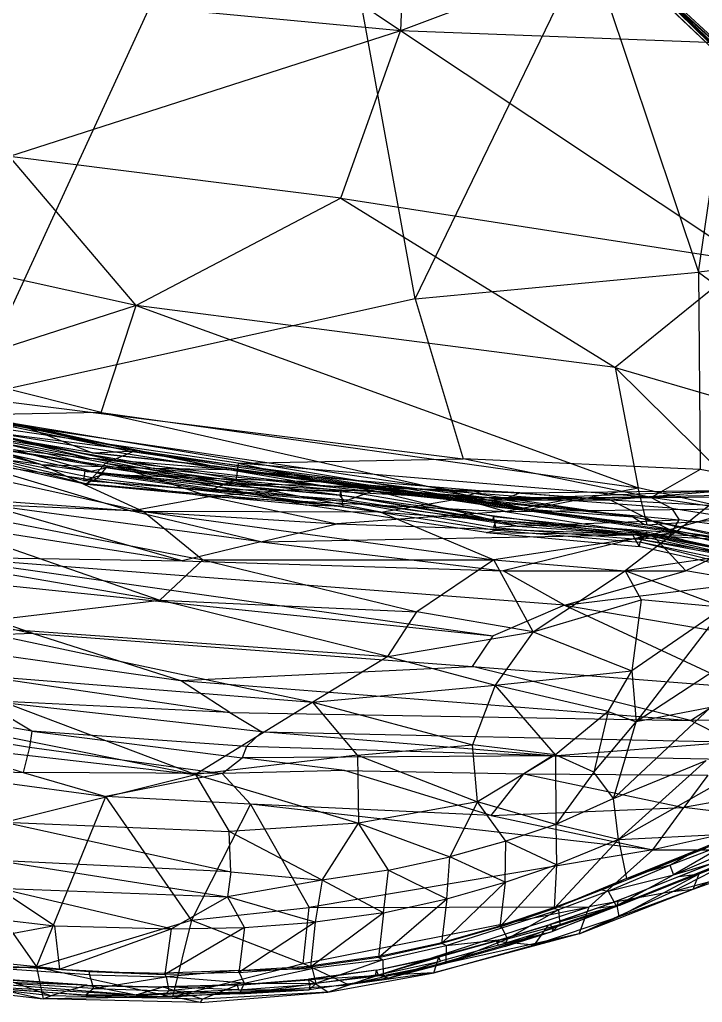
# Model space of a CAD drawing. Extents: x 11992 to 29481, y -6727 to 6811.
# Drawn here: x 17157.5 to 17280.9, y -2153.6 to -1976 of the extents above; entities that cross this region are included whole.
import ezdxf

# ---------------------------------------------------------------- set-up
doc = ezdxf.new("R2010")
doc.units = 0
doc.header["$MEASUREMENT"] = 0
doc.layers.get('0').update_dxf_attribs({"color": 8, "linetype": 'CONTINUOUS'})

msp = doc.modelspace()

# ---------------------------------------------------------------- linework, layer by layer
for p, q in [((17280.23, -2021.62, -2062.76), (17299.68, -1888.19, -2062)), ((17148.58, -2044.26, -2063.88), (17208.5, -1913.93, -2061.8)), ((17229.04, -2026.46, -2061.68), (17208.5, -1913.93, -2061.8)), ((17226.4, -1978, -1968.19), (17146.22, -1924.35, -1970.73)), ((17315.05, -1944.74, -1965.37), (17226.4, -1978, -1968.19)), ((17227.54, -1945.48, -1966.28), (17226.4, -1978, -1968.19)), ((17229.04, -2026.46, -2061.68), (17260.27, -1961.97, -2061.46)), ((17260.27, -1961.97, -2061.46), (17280.23, -2021.62, -2062.76)), ((17267.51, -1965.6, -2113.51), (17297.11, -1994.9, -2112.2)), ((17267.51, -1965.6, -2113.51), (17334.31, -2029.5, -2113.43)), ((17267.51, -1965.6, -2113.51), (17301.97, -1997.22, -2114.04)), ((17268.66, -1966.11, -2065.9), (17298.47, -1993.86, -2065.5)), ((17267.64, -1966.83, -2067.23), (17296.18, -1993.95, -2067.28)), ((17267.64, -1966.83, -2112.3), (17297.11, -1994.9, -2112.2)), ((17267.64, -1966.83, -2112.3), (17296.18, -1993.95, -2067.28)), ((17324.76, -2020.69, -2066.05), (17269.87, -1968.05, -2066.25)), ((17296.18, -1993.95, -2067.28), (17269.87, -1968.05, -2066.25)), ((17269.87, -1968.05, -2066.25), (17298.47, -1993.86, -2065.5)), ((17226.4, -1978, -1968.19), (17129.62, -1968.9, -1974.66)), ((17226.4, -1978, -1968.19), (17155.69, -2000.72, -1976.81)), ((17215.6, -2008.29, -1973.82), (17226.4, -1978, -1968.19)), ((17288.93, -2019.67, -1974.02), (17226.4, -1978, -1968.19)), ((17329.2, -1981.92, -1968.28), (17226.4, -1978, -1968.19)), ((17215.6, -2008.29, -1973.82), (17155.69, -2000.72, -1976.81)), ((17178.58, -2027.66, -1982.12), (17155.69, -2000.72, -1976.81)), ((17215.6, -2008.29, -1973.82), (17178.58, -2027.66, -1982.12)), ((17215.6, -2008.29, -1973.82), (17265.17, -2038.87, -1979.38)), ((17215.6, -2008.29, -1973.82), (17288.93, -2019.67, -1974.02)), ((17178.58, -2027.66, -1982.12), (17120.36, -2014.81, -1984.71)), ((17318.31, -2017.43, -2065.46), (17280.23, -2021.62, -2062.76)), ((17288.93, -2019.67, -1974.02), (17265.17, -2038.87, -1979.38)), ((17229.04, -2026.46, -2061.68), (17280.23, -2021.62, -2062.76)), ((17280.23, -2021.62, -2062.76), (17303.61, -2039.12, -2064.34)), ((17280.23, -2021.62, -2062.76), (17280.53, -2057.33, -2061.63)), ((17229.04, -2026.46, -2061.68), (17148.58, -2044.26, -2063.88)), ((17229.04, -2026.46, -2061.68), (17237.7, -2055.41, -2060.56)), ((17178.58, -2027.66, -1982.12), (17142.08, -2039.45, -1992.2)), ((17172.27, -2047.04, -1991.88), (17178.58, -2027.66, -1982.12)), ((17265.17, -2038.87, -1979.38), (17178.58, -2027.66, -1982.12)), ((17178.58, -2027.66, -1982.12), (17269.31, -2060.66, -1987.34)), ((17158.4, -2049.57, -1999.59), (17107.27, -2037.24, -2002.41)), ((17178.85, -2053.92, -2000.73), (17107.38, -2038.26, -2004.93)), ((17265.17, -2038.87, -1979.38), (17307.1, -2051.08, -1979.66)), ((17265.17, -2038.87, -1979.38), (17292.42, -2065.87, -1986.21)), ((17265.17, -2038.87, -1979.38), (17269.31, -2060.66, -1987.34)), ((17161.33, -2056.39, -1959.53), (17099.75, -2040.72, -1955.8)), ((17177.86, -2054.11, -1997.22), (17112.68, -2040.66, -2000.67)), ((17158.4, -2049.57, -1999.59), (17112.68, -2040.66, -2000.67)), ((17172.27, -2047.04, -1991.88), (17142.08, -2039.45, -1992.2)), ((17173.11, -2056.99, -2007.7), (17109.83, -2042.09, -2011.13)), ((17148.58, -2044.26, -2063.88), (17237.7, -2055.41, -2060.56)), ((17161.33, -2056.39, -1959.53), (17128.34, -2046.07, -1990.42)), ((17128.34, -2046.07, -1990.42), (17181.66, -2057.06, -1988.55)), ((17128.77, -2046.84, -2049.98), (17170.49, -2055.35, -2048.53)), ((17172.27, -2047.04, -1991.88), (17147.22, -2047.51, -1999.21)), ((17178.85, -2053.92, -2000.73), (17147.22, -2047.51, -1999.21)), ((17249.63, -2064.47, -1995.23), (17147.22, -2047.51, -1999.21)), ((17172.27, -2047.04, -1991.88), (17269.31, -2060.66, -1987.34)), ((17172.27, -2047.04, -1991.88), (17249.63, -2064.47, -1995.23)), ((17173.07, -2056.2, -1997.77), (17136.73, -2049.1, -1999.43)), ((17170.68, -2054.33, -1999.37), (17136.89, -2048.65, -2000.84)), ((17178.85, -2053.92, -2000.73), (17136.89, -2048.65, -2000.84)), ((17158.4, -2049.57, -1999.59), (17136.89, -2048.65, -2000.84)), ((17170.68, -2054.33, -1999.37), (17136.89, -2048.65, -2000.84)), ((17196.65, -2059.12, -2053.88), (17142.44, -2049.92, -2057.8)), ((17197.01, -2056.15, -2059.66), (17147.28, -2048.98, -2061.82)), ((17191.77, -2056.61, -1998.55), (17158.4, -2049.57, -1999.59)), ((17158.4, -2049.57, -1999.59), (17268.36, -2065.87, -1994.19)), ((17158.4, -2049.57, -1999.59), (17177.86, -2054.11, -1997.22)), ((17158.4, -2049.57, -1999.59), (17170.68, -2054.33, -1999.37)), ((17114.53, -2050.55, -1924), (17179.94, -2064.89, -1928.89)), ((17161.33, -2056.39, -1959.53), (17114.53, -2050.55, -1924)), ((17169.07, -2059.28, -2006.28), (17134.68, -2051.09, -2007.4)), ((17171.5, -2059.02, -2006.67), (17135.3, -2051.56, -2007.97)), ((17169.48, -2059.89, -2004.55), (17135.3, -2051.56, -2007.97)), ((17169.33, -2057.57, -2002.88), (17136.33, -2050.48, -2004.56)), ((17169.82, -2057.72, -2005.63), (17136.64, -2050.45, -2007.54)), ((17169.82, -2057.72, -2005.63), (17136.64, -2050.45, -2007.54)), ((17148.6, -2049.99, -2018.52), (17181.66, -2057.06, -1988.55)), ((17148.6, -2049.99, -2018.52), (17194.96, -2057.31, -2017.9)), ((17148.6, -2049.99, -2018.52), (17170.49, -2055.35, -2048.53)), ((17169.58, -2060.06, -2000.68), (17136.64, -2052.72, -2002.65)), ((17148.93, -2052.84, -2055.84), (17177.92, -2057.68, -2055.26)), ((17149.13, -2052.87, -2055.84), (17170.49, -2055.35, -2048.53)), ((17149.13, -2052.87, -2055.84), (17194.22, -2059.88, -2054.94)), ((17156.62, -2053.72, -2035.08), (17172.6, -2058.23, -2035.94)), ((17170.68, -2054.33, -1999.37), (17178.85, -2053.92, -2000.73)), ((17170.68, -2054.33, -1999.37), (17192.3, -2056.63, -1998.5)), ((17191.77, -2056.61, -1998.55), (17170.68, -2054.33, -1999.37)), ((17173.07, -2056.2, -1997.77), (17177.86, -2054.11, -1997.22)), ((17286.68, -2070.07, -1992.71), (17177.86, -2054.11, -1997.22)), ((17268.36, -2065.87, -1994.19), (17177.86, -2054.11, -1997.22)), ((17249.63, -2064.47, -1995.23), (17178.85, -2053.92, -2000.73)), ((17178.85, -2053.92, -2000.73), (17192.3, -2056.63, -1998.5)), ((17147.89, -2055.92, -2061.47), (17177.61, -2064.77, -2064.78)), ((17147.89, -2055.92, -2061.47), (17191.76, -2062.17, -2059.81)), ((17161.33, -2056.39, -1959.53), (17179.94, -2064.89, -1928.89)), ((17161.33, -2056.39, -1959.53), (17222.8, -2065.06, -1968.9)), ((17161.33, -2056.39, -1959.53), (17181.66, -2057.06, -1988.55)), ((17173.07, -2056.2, -1997.77), (17169.58, -2060.06, -2000.68)), ((17169.82, -2057.72, -2005.63), (17173.11, -2056.99, -2007.7)), ((17194.96, -2057.31, -2017.9), (17170.49, -2055.35, -2048.53)), ((17211.87, -2060.24, -2048.24), (17170.49, -2055.35, -2048.53)), ((17194.22, -2059.88, -2054.94), (17170.49, -2055.35, -2048.53)), ((17173.11, -2056.99, -2007.7), (17171.5, -2059.02, -2006.67)), ((17173.07, -2056.2, -1997.77), (17209.45, -2063.78, -1998.45)), ((17173.07, -2056.2, -1997.77), (17268.31, -2069.05, -1993.73)), ((17215.57, -2061.11, -2004.3), (17173.11, -2056.99, -2007.7)), ((17191.11, -2059.78, -2004.36), (17173.11, -2056.99, -2007.7)), ((17191.77, -2056.61, -1998.55), (17215.62, -2059.88, -1997.2)), ((17249.63, -2064.47, -1995.23), (17192.3, -2056.63, -1998.5)), ((17197.01, -2056.15, -2059.66), (17196.65, -2059.12, -2053.88)), ((17197.01, -2056.15, -2059.66), (17237.7, -2055.41, -2060.56)), ((17271.67, -2062.38, -2058.3), (17197.01, -2056.15, -2059.66)), ((17197.01, -2056.15, -2059.66), (17213.03, -2059.63, -2054.67)), ((17280.53, -2057.33, -2061.63), (17237.7, -2055.41, -2060.56)), ((17271.67, -2062.38, -2058.3), (17237.7, -2055.41, -2060.56)), ((17169.33, -2057.57, -2002.88), (17169.07, -2059.28, -2006.28)), ((17169.07, -2059.28, -2006.28), (17172.6, -2058.23, -2035.94)), ((17169.33, -2057.57, -2002.88), (17216.24, -2063.1, -2001.91)), ((17169.33, -2057.57, -2002.88), (17169.82, -2057.72, -2005.63)), ((17169.33, -2057.57, -2002.88), (17191.11, -2059.78, -2004.36)), ((17191.11, -2059.78, -2004.36), (17169.82, -2057.72, -2005.63)), ((17191.11, -2059.78, -2004.36), (17169.82, -2057.72, -2005.63)), ((17196.65, -2059.12, -2053.88), (17172.6, -2058.23, -2035.94)), ((17172.6, -2058.23, -2035.94), (17192.23, -2061.02, -2037.96)), ((17191.76, -2062.17, -2059.81), (17177.92, -2057.68, -2055.26)), ((17207.35, -2060.88, -2054.66), (17177.92, -2057.68, -2055.26)), ((17222.8, -2065.06, -1968.9), (17181.66, -2057.06, -1988.55)), ((17181.66, -2057.06, -1988.55), (17194.96, -2057.31, -2017.9)), ((17181.66, -2057.06, -1988.55), (17235.77, -2062.79, -1998.51)), ((17235.77, -2062.79, -1998.51), (17194.96, -2057.31, -2017.9)), ((17194.96, -2057.31, -2017.9), (17241.37, -2061.18, -2024.64)), ((17211.87, -2060.24, -2048.24), (17194.96, -2057.31, -2017.9)), ((17280.53, -2057.33, -2061.63), (17271.67, -2062.38, -2058.3)), ((17294.57, -2059.87, -2062.35), (17280.53, -2057.33, -2061.63)), ((17216.24, -2063.1, -2001.91), (17169.07, -2059.28, -2006.28)), ((17169.07, -2059.28, -2006.28), (17192.23, -2061.02, -2037.96)), ((17171.5, -2059.02, -2006.67), (17169.48, -2059.89, -2004.55)), ((17169.48, -2059.89, -2004.55), (17169.58, -2060.06, -2000.68)), ((17215.98, -2064, -2002.45), (17169.48, -2059.89, -2004.55)), ((17209.45, -2063.78, -1998.45), (17169.58, -2060.06, -2000.68)), ((17215.98, -2064, -2002.45), (17171.5, -2059.02, -2006.67)), ((17215.39, -2061.98, -2002.58), (17191.11, -2059.78, -2004.36)), ((17191.11, -2059.78, -2004.36), (17215.39, -2061.98, -2002.58)), ((17196.65, -2059.12, -2053.88), (17192.23, -2061.02, -2037.96)), ((17245.23, -2062.64, -2053.68), (17194.22, -2059.88, -2054.94)), ((17211.87, -2060.24, -2048.24), (17194.22, -2059.88, -2054.94)), ((17213.03, -2059.63, -2054.67), (17196.65, -2059.12, -2053.88)), ((17245.23, -2062.64, -2053.68), (17211.87, -2060.24, -2048.24)), ((17211.87, -2060.24, -2048.24), (17241.37, -2061.18, -2024.64)), ((17211.87, -2060.24, -2048.24), (17247.94, -2061.51, -2046.44)), ((17213.03, -2059.63, -2054.67), (17221.51, -2061.18, -2037.81)), ((17275.34, -2064.33, -2053.93), (17213.03, -2059.63, -2054.67)), ((17268.36, -2065.87, -1994.19), (17215.62, -2059.88, -1997.2)), ((17243.17, -2063.98, -1995.8), (17215.62, -2059.88, -1997.2)), ((17125.44, -2060.98, -1889.41), (17179.94, -2064.89, -1928.89)), ((17125.44, -2060.98, -1889.41), (17190.65, -2073.64, -1896.39)), ((17125.44, -2060.98, -1889.41), (17182.86, -2080.95, -1859.56)), ((17177.61, -2064.77, -2064.78), (17191.76, -2062.17, -2059.81)), ((17191.76, -2062.17, -2059.81), (17207.35, -2060.88, -2054.66)), ((17191.76, -2062.17, -2059.81), (17245.27, -2064.92, -2058.08)), ((17191.76, -2062.17, -2059.81), (17214.89, -2067.11, -2062.71)), ((17221.51, -2061.18, -2037.81), (17192.23, -2061.02, -2037.96)), ((17216.93, -2062.85, -2018.87), (17192.23, -2061.02, -2037.96)), ((17207.35, -2060.88, -2054.66), (17236.69, -2062.41, -2053.92)), ((17215.57, -2061.11, -2004.3), (17215.39, -2061.98, -2002.58)), ((17243.58, -2066.7, -2000.98), (17215.39, -2061.98, -2002.58)), ((17216.24, -2063.1, -2001.91), (17215.39, -2061.98, -2002.58)), ((17243.13, -2066.39, -2000.94), (17215.39, -2061.98, -2002.58)), ((17215.98, -2064, -2002.45), (17215.57, -2061.11, -2004.3)), ((17243.2, -2065.83, -2002.37), (17215.57, -2061.11, -2004.3)), ((17221.51, -2061.18, -2037.81), (17216.93, -2062.85, -2018.87)), ((17221.51, -2061.18, -2037.81), (17276.76, -2066.42, -2038.99)), ((17247.45, -2067.54, -2019.78), (17221.51, -2061.18, -2037.81)), ((17235.77, -2062.79, -1998.51), (17241.37, -2061.18, -2024.64)), ((17247.94, -2061.51, -2046.44), (17241.37, -2061.18, -2024.64)), ((17264.24, -2062.81, -2027.41), (17241.37, -2061.18, -2024.64)), ((17245.23, -2062.64, -2053.68), (17285.13, -2061.09, -2046.46)), ((17245.23, -2062.64, -2053.68), (17247.94, -2061.51, -2046.44)), ((17245.23, -2062.64, -2053.68), (17292.94, -2062.16, -2051.58)), ((17247.94, -2061.51, -2046.44), (17285.13, -2061.09, -2046.46)), ((17247.94, -2061.51, -2046.44), (17264.24, -2062.81, -2027.41)), ((17249.63, -2064.47, -1995.23), (17269.31, -2060.66, -1987.34)), ((17257.93, -2062.47, -2053.21), (17284.58, -2061.93, -2052.03)), ((17264.24, -2062.81, -2027.41), (17285.13, -2061.09, -2046.46)), ((17270.96, -2067.31, -1994.82), (17269.31, -2060.66, -1987.34)), ((17292.42, -2065.87, -1986.21), (17269.31, -2060.66, -1987.34)), ((17186.93, -2073.84, -2069.12), (17151.17, -2063.66, -2067.27)), ((17177.61, -2064.77, -2064.78), (17151.17, -2063.66, -2067.27)), ((17201.15, -2070.4, -2066.61), (17151.17, -2063.66, -2067.27)), ((17241.87, -2068.72, -1996.79), (17209.45, -2063.78, -1998.45)), ((17215.98, -2064, -2002.45), (17209.45, -2063.78, -1998.45)), ((17215.98, -2064, -2002.45), (17243.7, -2068.26, -2001.01)), ((17216.24, -2063.1, -2001.91), (17216.93, -2062.85, -2018.87)), ((17243.58, -2066.7, -2000.98), (17216.24, -2063.1, -2001.91)), ((17243.19, -2067.78, -2001.51), (17216.24, -2063.1, -2001.91)), ((17247.45, -2067.54, -2019.78), (17216.93, -2062.85, -2018.87)), ((17222.8, -2065.06, -1968.9), (17235.77, -2062.79, -1998.51)), ((17235.77, -2062.79, -1998.51), (17264.24, -2062.81, -2027.41)), ((17276.02, -2068.72, -2001.59), (17235.77, -2062.79, -1998.51)), ((17245.27, -2064.92, -2058.08), (17236.69, -2062.41, -2053.92)), ((17257.93, -2062.47, -2053.21), (17236.69, -2062.41, -2053.92)), ((17243.17, -2063.98, -1995.8), (17268.36, -2065.87, -1994.19)), ((17243.17, -2063.98, -1995.8), (17270.51, -2067.24, -1994.8)), ((17245.27, -2064.92, -2058.08), (17257.93, -2062.47, -2053.21)), ((17264.24, -2062.81, -2027.41), (17282.18, -2063.76, -2030.34)), ((17276.02, -2068.72, -2001.59), (17264.24, -2062.81, -2027.41)), ((17290.85, -2065.23, -2059.34), (17271.67, -2062.38, -2058.3)), ((17271.67, -2062.38, -2058.3), (17275.34, -2064.33, -2053.93)), ((17276.02, -2068.72, -2001.59), (17282.18, -2063.76, -2030.34)), ((17127, -2064.45, -2069.95), (17186.93, -2073.84, -2069.12)), ((17177.61, -2064.77, -2064.78), (17214.89, -2067.11, -2062.71)), ((17201.15, -2070.4, -2066.61), (17177.61, -2064.77, -2064.78)), ((17222.8, -2065.06, -1968.9), (17179.94, -2064.89, -1928.89)), ((17179.94, -2064.89, -1928.89), (17190.65, -2073.64, -1896.39)), ((17179.94, -2064.89, -1928.89), (17243.27, -2073.62, -1939.43)), ((17245.27, -2064.92, -2058.08), (17214.89, -2067.11, -2062.71)), ((17222.8, -2065.06, -1968.9), (17243.27, -2073.62, -1939.43)), ((17222.8, -2065.06, -1968.9), (17276.02, -2068.72, -2001.59)), ((17243.13, -2066.39, -2000.94), (17243.2, -2065.83, -2002.37)), ((17243.7, -2068.26, -2001.01), (17243.2, -2065.83, -2002.37)), ((17243.2, -2065.83, -2002.37), (17270.9, -2068.63, -2000.66)), ((17245.27, -2064.92, -2058.08), (17288.47, -2064.39, -2055.37)), ((17245.27, -2064.92, -2058.08), (17271.83, -2069.05, -2060.94)), ((17249.63, -2064.47, -1995.23), (17270.96, -2067.31, -1994.82)), ((17286.68, -2070.07, -1992.71), (17268.36, -2065.87, -1994.19)), ((17268.36, -2065.87, -1994.19), (17270.51, -2067.24, -1994.8)), ((17292.29, -2070.95, -1992.73), (17268.36, -2065.87, -1994.19)), ((17270.96, -2067.31, -1994.82), (17292.42, -2065.87, -1986.21)), ((17271.83, -2069.05, -2060.94), (17288.47, -2064.39, -2055.37)), ((17275.34, -2064.33, -2053.93), (17290.03, -2066.62, -2054.8)), ((17275.34, -2064.33, -2053.93), (17276.76, -2066.42, -2038.99)), ((17201.15, -2070.4, -2066.61), (17214.89, -2067.11, -2062.71)), ((17214.89, -2067.11, -2062.71), (17271.83, -2069.05, -2060.94)), ((17243.13, -2066.39, -2000.94), (17270.82, -2068.97, -1999.5)), ((17243.19, -2067.78, -2001.51), (17243.58, -2066.7, -2000.98)), ((17247.45, -2067.54, -2019.78), (17243.19, -2067.78, -2001.51)), ((17243.58, -2066.7, -2000.98), (17271.08, -2069.25, -1999.56)), ((17247.45, -2067.54, -2019.78), (17276.76, -2066.42, -2038.99)), ((17247.45, -2067.54, -2019.78), (17275, -2069.44, -2017.7)), ((17290.87, -2071.35, -1993.67), (17270.51, -2067.24, -1994.8)), ((17270.96, -2067.31, -1994.82), (17290.87, -2071.35, -1993.67)), ((17290.21, -2072.24, -1993.42), (17270.96, -2067.31, -1994.82)), ((17275, -2069.44, -2017.7), (17276.76, -2066.42, -2038.99)), ((17302.54, -2069.84, -2030.69), (17276.76, -2066.42, -2038.99)), ((17201.15, -2070.4, -2066.61), (17271.83, -2069.05, -2060.94)), ((17241.87, -2068.72, -1996.79), (17243.7, -2068.26, -2001.01)), ((17241.87, -2068.72, -1996.79), (17268.31, -2069.05, -1993.73)), ((17241.87, -2068.72, -1996.79), (17269.52, -2071.26, -1995.72)), ((17243.19, -2067.78, -2001.51), (17269.24, -2069.94, -2000.25)), ((17276.02, -2068.72, -2001.59), (17243.27, -2073.62, -1939.43)), ((17243.7, -2068.26, -2001.01), (17269.66, -2070.45, -1999.67)), ((17271.83, -2069.05, -2060.94), (17244.93, -2075.61, -2067.2)), ((17276.02, -2068.72, -2001.59), (17266.96, -2075.66, -1957.05)), ((17268.31, -2069.05, -1993.73), (17286.68, -2070.07, -1992.71)), ((17268.31, -2069.05, -1993.73), (17269.52, -2071.26, -1995.72)), ((17291.34, -2074.14, -1992.44), (17268.31, -2069.05, -1993.73)), ((17269.24, -2069.94, -2000.25), (17271.08, -2069.25, -1999.56)), ((17269.24, -2069.94, -2000.25), (17275, -2069.44, -2017.7)), ((17270.9, -2068.63, -2000.66), (17269.66, -2070.45, -1999.67)), ((17270.82, -2068.97, -1999.5), (17270.9, -2068.63, -2000.66)), ((17291.33, -2073.07, -1997.72), (17270.82, -2068.97, -1999.5)), ((17293.43, -2073.6, -1998.41), (17270.9, -2068.63, -2000.66)), ((17291.08, -2073.97, -1997.25), (17271.08, -2069.25, -1999.56)), ((17291.33, -2073.07, -1997.72), (17271.08, -2069.25, -1999.56)), ((17271.83, -2069.05, -2060.94), (17277.96, -2075.64, -2064.55)), ((17290.34, -2069.65, -2059.32), (17271.83, -2069.05, -2060.94)), ((17290.54, -2073.34, -2002.83), (17275, -2069.44, -2017.7)), ((17276.02, -2068.72, -2001.59), (17291.57, -2072.02, -2005.68)), ((17201.15, -2070.4, -2066.61), (17186.93, -2073.84, -2069.12)), ((17201.15, -2070.4, -2066.61), (17244.93, -2075.61, -2067.2)), ((17291.08, -2073.97, -1997.25), (17269.24, -2069.94, -2000.25)), ((17290.54, -2073.34, -2002.83), (17269.24, -2069.94, -2000.25)), ((17269.66, -2070.45, -1999.67), (17269.52, -2071.26, -1995.72)), ((17295.72, -2075.94, -1997.8), (17269.66, -2070.45, -1999.67)), ((17293.72, -2076.54, -1996.36), (17269.66, -2070.45, -1999.67)), ((17290.34, -2069.65, -2059.32), (17277.96, -2075.64, -2064.55)), ((17131.29, -2072.06, -1850.83), (17182.86, -2080.95, -1859.56)), ((17291.57, -2072.02, -2005.68), (17266.96, -2075.66, -1957.05)), ((17291.69, -2076.28, -1994.18), (17269.52, -2071.26, -1995.72)), ((17142.39, -2073.08, -2070.57), (17243.15, -2087.36, -2069.88)), ((17142.39, -2073.08, -2070.57), (17186.93, -2073.84, -2069.12)), ((17256.03, -2081.87, -2068.55), (17142.39, -2073.08, -2070.57)), ((17190.65, -2073.64, -1896.39), (17182.86, -2080.95, -1859.56)), ((17186.93, -2073.84, -2069.12), (17244.93, -2075.61, -2067.2)), ((17190.65, -2073.64, -1896.39), (17243.27, -2073.62, -1939.43)), ((17190.65, -2073.64, -1896.39), (17229.33, -2083.06, -1886.73)), ((17243.27, -2073.62, -1939.43), (17229.33, -2083.06, -1886.73)), ((17250.36, -2086.69, -1895.62), (17243.27, -2073.62, -1939.43)), ((17243.27, -2073.62, -1939.43), (17266.96, -2075.66, -1957.05)), ((17106.38, -2075.5, -2070.11), (17159.97, -2086.96, -2070.04)), ((17159.97, -2086.96, -2070.04), (17126.08, -2075.31, -2070.85)), ((17126.08, -2075.31, -2070.85), (17243.15, -2087.36, -2069.88)), ((17256.03, -2081.87, -2068.55), (17244.93, -2075.61, -2067.2)), ((17244.93, -2075.61, -2067.2), (17277.96, -2075.64, -2064.55)), ((17250.36, -2086.69, -1895.62), (17266.96, -2075.66, -1957.05)), ((17256.03, -2081.87, -2068.55), (17277.96, -2075.64, -2064.55)), ((17284.83, -2082.28, -1962.32), (17266.96, -2075.66, -1957.05)), ((17266.96, -2075.66, -1957.05), (17269.9, -2080.86, -1941.66)), ((17289.9, -2077.68, -2063.62), (17277.96, -2075.64, -2064.55)), ((17256.03, -2081.87, -2068.55), (17289.9, -2077.68, -2063.62)), ((17305.78, -2078.89, -2010.6), (17268.97, -2102.92, -1887.62)), ((17144.75, -2085.44, -1816.23), (17182.86, -2080.95, -1859.56)), ((17224.1, -2091.13, -1852.87), (17182.86, -2080.95, -1859.56)), ((17182.86, -2080.95, -1859.56), (17229.33, -2083.06, -1886.73)), ((17256.03, -2081.87, -2068.55), (17243.15, -2087.36, -2069.88)), ((17250.36, -2086.69, -1895.62), (17269.9, -2080.86, -1941.66)), ((17256.03, -2081.87, -2068.55), (17288.01, -2096.72, -2067.83)), ((17256.03, -2081.87, -2068.55), (17308.37, -2090.73, -2065.42)), ((17269.9, -2080.86, -1941.66), (17268.2, -2093.7, -1903.96)), ((17284.83, -2082.28, -1962.32), (17269.9, -2080.86, -1941.66)), ((17224.1, -2091.13, -1852.87), (17229.33, -2083.06, -1886.73)), ((17250.36, -2086.69, -1895.62), (17229.33, -2083.06, -1886.73)), ((17284.83, -2082.28, -1962.32), (17268.2, -2093.7, -1903.96)), ((17284.83, -2082.28, -1962.32), (17268.97, -2102.92, -1887.62)), ((17144.75, -2085.44, -1816.23), (17210.5, -2099.38, -1819.06)), ((17144.75, -2085.44, -1816.23), (17224.1, -2091.13, -1852.87)), ((17159.97, -2086.96, -2070.04), (17134.16, -2088.04, -2068.06)), ((17159.97, -2086.96, -2070.04), (17239.36, -2092.9, -2069.86)), ((17159.97, -2086.96, -2070.04), (17186.58, -2095.44, -2068.34)), ((17224.1, -2091.13, -1852.87), (17250.36, -2086.69, -1895.62)), ((17250.36, -2086.69, -1895.62), (17243.47, -2096.28, -1859.6)), ((17250.36, -2086.69, -1895.62), (17268.2, -2093.7, -1903.96)), ((17134.16, -2088.04, -2068.06), (17186.58, -2095.44, -2068.34)), ((17239.36, -2092.9, -2069.86), (17243.15, -2087.36, -2069.88)), ((17127.44, -2091.16, -2065.54), (17195.51, -2101.26, -2065.85)), ((17224.1, -2091.13, -1852.87), (17210.5, -2099.38, -1819.06)), ((17224.1, -2091.13, -1852.87), (17243.47, -2096.28, -1859.6)), ((17139.48, -2093.69, -1789.68), (17189.29, -2112.47, -1776.63)), ((17139.48, -2093.69, -1789.68), (17210.5, -2099.38, -1819.06)), ((17186.58, -2095.44, -2068.34), (17239.36, -2092.9, -2069.86)), ((17278.8, -2102.72, -2067.38), (17239.36, -2092.9, -2069.86)), ((17239.36, -2092.9, -2069.86), (17288.01, -2096.72, -2067.83)), ((17243.47, -2096.28, -1859.6), (17268.2, -2093.7, -1903.96)), ((17263.89, -2101.07, -1879.61), (17268.2, -2093.7, -1903.96)), ((17268.2, -2093.7, -1903.96), (17268.97, -2102.92, -1887.62)), ((17186.58, -2095.44, -2068.34), (17278.8, -2102.72, -2067.38)), ((17195.51, -2101.26, -2065.85), (17186.58, -2095.44, -2068.34)), ((17210.5, -2099.38, -1819.06), (17243.47, -2096.28, -1859.6)), ((17243.47, -2096.28, -1859.6), (17239.37, -2107.11, -1830.92)), ((17263.89, -2101.07, -1879.61), (17243.47, -2096.28, -1859.6)), ((17254.38, -2108.92, -1848.05), (17243.47, -2096.28, -1859.6)), ((17278.8, -2102.72, -2067.38), (17288.01, -2096.72, -2067.83)), ((17159.7, -2104.6, -2057.14), (17126.31, -2098.72, -2056.77)), ((17201.29, -2104.72, -2063.45), (17150.44, -2099.03, -2062.58)), ((17195.51, -2101.26, -2065.85), (17150.44, -2099.03, -2062.58)), ((17159.7, -2104.6, -2057.14), (17150.44, -2099.03, -2062.58)), ((17210.5, -2099.38, -1819.06), (17189.29, -2112.47, -1776.63)), ((17210.5, -2099.38, -1819.06), (17239.37, -2107.11, -1830.92)), ((17218.59, -2108.96, -1805.4), (17210.5, -2099.38, -1819.06)), ((17127.04, -2099.97, -1767.59), (17189.29, -2112.47, -1776.63)), ((17195.51, -2101.26, -2065.85), (17278.8, -2102.72, -2067.38)), ((17195.51, -2101.26, -2065.85), (17201.29, -2104.72, -2063.45)), ((17263.89, -2101.07, -1879.61), (17254.38, -2108.92, -1848.05)), ((17263.89, -2101.07, -1879.61), (17261.35, -2112.04, -1857.04)), ((17263.89, -2101.07, -1879.61), (17268.97, -2102.92, -1887.62)), ((17264.9, -2116.81, -1860.64), (17282.44, -2100.33, -1924.81)), ((17265.77, -2124.22, -1859.26), (17307.27, -2100.73, -1995.45)), ((17282.44, -2100.33, -1924.81), (17268.97, -2102.92, -1887.62)), ((17124.82, -2101.96, -2045.42), (17158.18, -2112.09, -2025.59)), ((17124.82, -2101.96, -2045.42), (17159.32, -2107.49, -2048.25)), ((17261.35, -2112.04, -1857.04), (17268.97, -2102.92, -1887.62)), ((17264.9, -2116.81, -1860.64), (17268.97, -2102.92, -1887.62)), ((17305.33, -2102.24, -2065.29), (17278.8, -2102.72, -2067.38)), ((17286.43, -2106.58, -2065.49), (17278.8, -2102.72, -2067.38)), ((17114.3, -2103.83, -1752.3), (17189.29, -2112.47, -1776.63)), ((17159.7, -2104.6, -2057.14), (17159.32, -2107.49, -2048.25)), ((17198.53, -2107.42, -2059.89), (17159.7, -2104.6, -2057.14)), ((17159.7, -2104.6, -2057.14), (17197.73, -2109.42, -2056.32)), ((17198.53, -2107.42, -2059.89), (17201.29, -2104.72, -2063.45)), ((17201.29, -2104.72, -2063.45), (17286.43, -2106.58, -2065.49)), ((17253.83, -2109.05, -2060.76), (17201.29, -2104.72, -2063.45)), ((17253.83, -2109.05, -2060.76), (17286.43, -2106.58, -2065.49)), ((17159.32, -2107.49, -2048.25), (17158.18, -2112.09, -2025.59)), ((17159.32, -2107.49, -2048.25), (17194.13, -2112.27, -2045.79)), ((17198.53, -2107.42, -2059.89), (17197.73, -2109.42, -2056.32)), ((17253.83, -2109.05, -2060.76), (17198.53, -2107.42, -2059.89)), ((17218.59, -2108.96, -1805.4), (17239.37, -2107.11, -1830.92)), ((17240.27, -2117.37, -1812.63), (17239.37, -2107.11, -1830.92)), ((17254.38, -2108.92, -1848.05), (17239.37, -2107.11, -1830.92)), ((17218.59, -2108.96, -1805.4), (17189.29, -2112.47, -1776.63)), ((17194.13, -2112.27, -2045.79), (17197.73, -2109.42, -2056.32)), ((17253.83, -2109.05, -2060.76), (17197.73, -2109.42, -2056.32)), ((17216.27, -2111.75, -2050.95), (17197.73, -2109.42, -2056.32)), ((17218.59, -2108.96, -1805.4), (17240.27, -2117.37, -1812.63)), ((17218.59, -2108.96, -1805.4), (17218.78, -2121.25, -1782.7)), ((17254.38, -2108.92, -1848.05), (17240.27, -2117.37, -1812.63)), ((17253.83, -2109.05, -2060.76), (17248.68, -2112.36, -2051.15)), ((17253.83, -2109.05, -2060.76), (17286.75, -2109.71, -2062.14)), ((17261.35, -2112.04, -1857.04), (17254.38, -2108.92, -1848.05)), ((17254.38, -2108.92, -1848.05), (17254.45, -2121.48, -1831.56)), ((17264.9, -2116.81, -1860.64), (17281.65, -2109.9, -1914.44)), ((17265.77, -2124.22, -1859.26), (17281.65, -2109.9, -1914.44)), ((17135.23, -2111.25, -2005.63), (17160.55, -2147.19, -1804.19)), ((17135.23, -2111.25, -2005.63), (17173.09, -2116.45, -2011.24)), ((17135.23, -2111.25, -2005.63), (17158.18, -2112.09, -2025.59)), ((17194.13, -2112.27, -2045.79), (17158.18, -2112.09, -2025.59)), ((17158.18, -2112.09, -2025.59), (17173.09, -2116.45, -2011.24)), ((17216.27, -2111.75, -2050.95), (17194.13, -2112.27, -2045.79)), ((17216.27, -2111.75, -2050.95), (17248.68, -2112.36, -2051.15)), ((17242.76, -2119.85, -2017.31), (17216.27, -2111.75, -2050.95)), ((17261.35, -2112.04, -1857.04), (17254.45, -2121.48, -1831.56)), ((17264.9, -2116.81, -1860.64), (17261.35, -2112.04, -1857.04)), ((17154.81, -2121.04, -1745.18), (17189.29, -2112.47, -1776.63)), ((17194.13, -2112.27, -2045.79), (17173.09, -2116.45, -2011.24)), ((17189.29, -2112.47, -1776.63), (17195.41, -2122.78, -1762.93)), ((17189.29, -2112.47, -1776.63), (17218.78, -2121.25, -1782.7)), ((17199.26, -2117.83, -2018.69), (17194.13, -2112.27, -2045.79)), ((17242.76, -2119.85, -2017.31), (17248.68, -2112.36, -2051.15)), ((17248.68, -2112.36, -2051.15), (17277.61, -2118.43, -2032.83)), ((17248.68, -2112.36, -2051.15), (17281.93, -2112.59, -2054.92)), ((17281.93, -2112.59, -2054.92), (17277.61, -2118.43, -2032.83)), ((17299.92, -2114.46, -2047.38), (17277.61, -2118.43, -2032.83)), ((17160.55, -2147.19, -1804.19), (17173.09, -2116.45, -2011.24)), ((17199.26, -2117.83, -2018.69), (17173.09, -2116.45, -2011.24)), ((17188.58, -2138.77, -1880.41), (17173.09, -2116.45, -2011.24)), ((17240.27, -2117.37, -1812.63), (17218.78, -2121.25, -1782.7)), ((17240.27, -2117.37, -1812.63), (17235.3, -2127.32, -1793.24)), ((17254.45, -2121.48, -1831.56), (17240.27, -2117.37, -1812.63)), ((17245.43, -2124.51, -1811.29), (17240.27, -2117.37, -1812.63)), ((17264.9, -2116.81, -1860.64), (17254.45, -2121.48, -1831.56)), ((17265.77, -2124.22, -1859.26), (17264.9, -2116.81, -1860.64)), ((17199.26, -2117.83, -2018.69), (17188.58, -2138.77, -1880.41)), ((17199.26, -2117.83, -2018.69), (17209.88, -2136.52, -1904.2)), ((17242.76, -2119.85, -2017.31), (17199.26, -2117.83, -2018.69)), ((17271.99, -2126.09, -1989.29), (17199.26, -2117.83, -2018.69)), ((17242.76, -2119.85, -2017.31), (17277.61, -2118.43, -2032.83)), ((17271.99, -2126.09, -1989.29), (17277.61, -2118.43, -2032.83)), ((17296.2, -2120.65, -2021.29), (17277.61, -2118.43, -2032.83)), ((17242.76, -2119.85, -2017.31), (17271.99, -2126.09, -1989.29)), ((17296.2, -2120.65, -2021.29), (17271.99, -2126.09, -1989.29)), ((17154.81, -2121.04, -1745.18), (17195.41, -2122.78, -1762.93)), ((17154.81, -2121.04, -1745.18), (17195.68, -2130.02, -1754.64)), ((17218.78, -2121.25, -1782.7), (17195.41, -2122.78, -1762.93)), ((17212.22, -2131.53, -1764.84), (17218.78, -2121.25, -1782.7)), ((17224.19, -2129.72, -1777.68), (17218.78, -2121.25, -1782.7)), ((17218.78, -2121.25, -1782.7), (17235.3, -2127.32, -1793.24)), ((17254.45, -2121.48, -1831.56), (17245.43, -2124.51, -1811.29)), ((17254.45, -2121.48, -1831.56), (17254.58, -2128.78, -1828.99)), ((17265.77, -2124.22, -1859.26), (17254.45, -2121.48, -1831.56)), ((17195.68, -2130.02, -1754.64), (17195.41, -2122.78, -1762.93)), ((17212.22, -2131.53, -1764.84), (17195.41, -2122.78, -1762.93)), ((17245.43, -2124.51, -1811.29), (17235.3, -2127.32, -1793.24)), ((17245.28, -2131.91, -1808.18), (17245.43, -2124.51, -1811.29)), ((17254.58, -2128.78, -1828.99), (17245.43, -2124.51, -1811.29)), ((17265.77, -2124.22, -1859.26), (17254.13, -2136.69, -1833.7)), ((17265.77, -2124.22, -1859.26), (17254.58, -2128.78, -1828.99)), ((17265.77, -2124.22, -1859.26), (17287.32, -2123.12, -1927.88)), ((17265.77, -2124.22, -1859.26), (17267.21, -2131.26, -1866.12)), ((17267.21, -2131.26, -1866.12), (17287.32, -2123.12, -1927.88)), ((17275.74, -2130.56, -1887.93), (17290.31, -2124.34, -1934.64)), ((17285.27, -2124.28, -1923.49), (17278.41, -2126.99, -1901.74)), ((17271.99, -2126.09, -1989.29), (17209.88, -2136.52, -1904.2)), ((17271.99, -2126.09, -1989.29), (17260.47, -2136.39, -1914.18)), ((17265.35, -2136.22, -1859.35), (17295.07, -2124.68, -1954.52)), ((17267.21, -2131.26, -1866.12), (17281.55, -2125.75, -1911.39)), ((17281.55, -2125.75, -1911.39), (17270.91, -2130.04, -1879.08)), ((17271.99, -2126.09, -1989.29), (17290.21, -2126.1, -1988.5)), ((17275.07, -2128.86, -1888.45), (17286.07, -2124.59, -1922.73)), ((17275.59, -2133.62, -1932.61), (17290.21, -2126.1, -1988.5)), ((17286.07, -2124.59, -1922.73), (17275.74, -2130.56, -1887.93)), ((17291.9, -2125.34, -1953.73), (17280.34, -2130.43, -1914.02)), ((17195.68, -2130.02, -1754.64), (17153.2, -2127.98, -1737.93)), ((17153.2, -2127.98, -1737.93), (17195.07, -2134.58, -1751.04)), ((17224.19, -2129.72, -1777.68), (17235.3, -2127.32, -1793.24)), ((17234.76, -2134.91, -1789.73), (17235.3, -2127.32, -1793.24)), ((17245.28, -2131.91, -1808.18), (17235.3, -2127.32, -1793.24)), ((17265.35, -2136.22, -1859.35), (17289.72, -2126.38, -1933.01)), ((17270.91, -2130.04, -1879.08), (17278.41, -2126.99, -1901.74)), ((17275.07, -2128.86, -1888.45), (17278.41, -2126.99, -1901.74)), ((17275.74, -2130.56, -1887.93), (17289.72, -2126.38, -1933.01)), ((17276.73, -2130.87, -1902.71), (17287.72, -2126.45, -1938.48)), ((17280.34, -2130.43, -1914.02), (17287.72, -2126.45, -1938.48)), ((17224.19, -2129.72, -1777.68), (17212.22, -2131.53, -1764.84)), ((17223.28, -2137.43, -1774.13), (17224.19, -2129.72, -1777.68)), ((17224.19, -2129.72, -1777.68), (17234.76, -2134.91, -1789.73)), ((17254.58, -2128.78, -1828.99), (17244.35, -2139.97, -1812.21)), ((17245.28, -2131.91, -1808.18), (17254.58, -2128.78, -1828.99)), ((17254.58, -2128.78, -1828.99), (17254.13, -2136.69, -1833.7)), ((17263.89, -2133.57, -1855.96), (17275.07, -2128.86, -1888.45)), ((17282.54, -2129.48, -1918.61), (17265.35, -2136.22, -1859.35)), ((17266.02, -2136.05, -1868.95), (17282.54, -2129.48, -1918.61)), ((17281.34, -2129.06, -1917.12), (17269.77, -2133.69, -1881.89)), ((17275.07, -2128.86, -1888.45), (17270.91, -2130.04, -1879.08)), ((17275.07, -2128.86, -1888.45), (17275.74, -2130.56, -1887.93)), ((17288.42, -2129.01, -1949.13), (17279.3, -2133.16, -1918.81)), ((17195.68, -2130.02, -1754.64), (17195.07, -2134.58, -1751.04)), ((17212.22, -2131.53, -1764.84), (17195.07, -2134.58, -1751.04)), ((17195.68, -2130.02, -1754.64), (17212.22, -2131.53, -1764.84)), ((17212.22, -2131.53, -1764.84), (17210.96, -2139.16, -1761.53)), ((17223.28, -2137.43, -1774.13), (17212.22, -2131.53, -1764.84)), ((17267.21, -2131.26, -1866.12), (17254.13, -2136.69, -1833.7)), ((17262.74, -2133.28, -1856.09), (17270.91, -2130.04, -1879.08)), ((17262.74, -2133.29, -1856.09), (17270.91, -2130.04, -1879.08)), ((17267.21, -2131.26, -1866.12), (17262.74, -2133.28, -1856.09)), ((17263.89, -2133.57, -1855.96), (17275.74, -2130.56, -1887.93)), ((17265.35, -2136.22, -1859.35), (17275.74, -2130.56, -1887.93)), ((17265.54, -2136.16, -1869.79), (17280.34, -2130.43, -1914.02)), ((17276.73, -2130.87, -1902.71), (17265.77, -2135.23, -1870.21)), ((17265.91, -2138.15, -1876.97), (17280.34, -2130.43, -1914.02)), ((17267.21, -2131.26, -1866.12), (17270.91, -2130.04, -1879.08)), ((17275.59, -2133.62, -1932.61), (17285.68, -2130.89, -1947.62)), ((17276.73, -2130.87, -1902.71), (17280.34, -2130.43, -1914.02)), ((17279.3, -2133.16, -1918.81), (17280.34, -2130.43, -1914.02)), ((17279.3, -2133.16, -1918.81), (17285.68, -2130.89, -1947.62)), ((17184.91, -2140.37, -1745.07), (17153.49, -2133.02, -1735.25)), ((17163.84, -2139.81, -1737.57), (17153.49, -2133.02, -1735.25)), ((17153.49, -2133.02, -1735.25), (17195.07, -2134.58, -1751.04)), ((17245.28, -2131.91, -1808.18), (17233.79, -2143.01, -1793.78)), ((17234.76, -2134.91, -1789.73), (17245.28, -2131.91, -1808.18)), ((17245.28, -2131.91, -1808.18), (17244.35, -2139.97, -1812.21)), ((17262.74, -2133.29, -1856.09), (17253.84, -2136.6, -1833.31)), ((17262.74, -2133.28, -1856.09), (17254.13, -2136.69, -1833.7)), ((17258.69, -2141.25, -1867.62), (17279.3, -2133.16, -1918.81)), ((17262.74, -2133.29, -1856.09), (17263.89, -2133.57, -1855.96)), ((17265.91, -2138.15, -1876.97), (17279.3, -2133.16, -1918.81)), ((17275.59, -2133.62, -1932.61), (17279.3, -2133.16, -1918.81)), ((17184.91, -2140.37, -1745.07), (17195.07, -2134.58, -1751.04)), ((17210.96, -2139.16, -1761.53), (17195.07, -2134.58, -1751.04)), ((17198.15, -2140.09, -1751.92), (17195.07, -2134.58, -1751.04)), ((17222.38, -2145.53, -1778.28), (17234.76, -2134.91, -1789.73)), ((17223.28, -2137.43, -1774.13), (17234.76, -2134.91, -1789.73)), ((17234.76, -2134.91, -1789.73), (17233.79, -2143.01, -1793.78)), ((17263.89, -2133.57, -1855.96), (17254.94, -2136.93, -1833.06)), ((17258.69, -2141.25, -1867.62), (17275.59, -2133.62, -1932.61)), ((17275.59, -2133.62, -1932.61), (17260.47, -2136.39, -1914.18)), ((17262.09, -2136.57, -1860.44), (17269.77, -2133.69, -1881.89)), ((17263.89, -2133.57, -1855.96), (17265.35, -2136.22, -1859.35)), ((17266.02, -2136.05, -1868.95), (17269.77, -2133.69, -1881.89)), ((17136.64, -2136.57, -1731.23), (17163.84, -2139.81, -1737.57)), ((17188.58, -2138.77, -1880.41), (17209.88, -2136.52, -1904.2)), ((17208.78, -2146.6, -1832.55), (17260.47, -2136.39, -1914.18)), ((17208.78, -2146.6, -1832.55), (17209.88, -2136.52, -1904.2)), ((17209.88, -2136.52, -1904.2), (17260.47, -2136.39, -1914.18)), ((17216.99, -2150.46, -1801.67), (17260.47, -2136.39, -1914.18)), ((17253.84, -2136.6, -1833.31), (17244.15, -2139.84, -1812.06)), ((17244.35, -2139.97, -1812.21), (17254.13, -2136.69, -1833.7)), ((17244.71, -2140.18, -1811.21), (17254.94, -2136.93, -1833.06)), ((17254.94, -2136.93, -1833.06), (17245.72, -2142.14, -1811.89)), ((17253.15, -2139.69, -1837.59), (17265.77, -2135.23, -1870.21)), ((17265.54, -2136.16, -1869.79), (17253.15, -2139.69, -1837.59)), ((17262.09, -2136.57, -1860.44), (17253.34, -2139.55, -1838.37)), ((17266.02, -2136.05, -1868.95), (17253.81, -2140.84, -1832.77)), ((17253.81, -2140.84, -1832.77), (17265.35, -2136.22, -1859.35)), ((17254.94, -2136.93, -1833.06), (17253.84, -2136.6, -1833.31)), ((17266.02, -2136.05, -1868.95), (17253.98, -2140.21, -1838.58)), ((17254.94, -2136.93, -1833.06), (17255.2, -2139.54, -1832.96)), ((17255.2, -2139.54, -1832.96), (17265.35, -2136.22, -1859.35)), ((17258.69, -2141.25, -1867.62), (17260.47, -2136.39, -1914.18)), ((17262.09, -2136.57, -1860.44), (17266.02, -2136.05, -1868.95)), ((17266.02, -2136.05, -1868.95), (17265.35, -2136.22, -1859.35)), ((17265.54, -2136.16, -1869.79), (17265.77, -2135.23, -1870.21)), ((17265.91, -2138.15, -1876.97), (17265.54, -2136.16, -1869.79)), ((17223.28, -2137.43, -1774.13), (17210.1, -2147.25, -1765.72)), ((17223.28, -2137.43, -1774.13), (17210.96, -2139.16, -1761.53)), ((17223.28, -2137.43, -1774.13), (17222.38, -2145.53, -1778.28)), ((17250.58, -2143.27, -1840.24), (17265.91, -2138.15, -1876.97)), ((17258.69, -2141.25, -1867.62), (17265.91, -2138.15, -1876.97)), ((17163.84, -2139.81, -1737.57), (17136.98, -2144.86, -1734.44)), ((17160.55, -2147.19, -1804.19), (17188.58, -2138.77, -1880.41)), ((17163.84, -2139.81, -1737.57), (17184.91, -2140.37, -1745.07)), ((17163.84, -2139.81, -1737.57), (17164.71, -2147.63, -1740.52)), ((17164.71, -2147.63, -1740.52), (17184.91, -2140.37, -1745.07)), ((17198.15, -2140.09, -1751.92), (17183.78, -2148.58, -1748.57)), ((17184.91, -2140.37, -1745.07), (17183.78, -2148.58, -1748.57)), ((17184.91, -2140.37, -1745.07), (17198.15, -2140.09, -1751.92)), ((17188.58, -2138.77, -1880.41), (17185.17, -2152.64, -1780.35)), ((17188.58, -2138.77, -1880.41), (17208.78, -2146.6, -1832.55)), ((17210.96, -2139.16, -1761.53), (17197.14, -2148.25, -1755.88)), ((17198.15, -2140.09, -1751.92), (17197.14, -2148.25, -1755.88)), ((17198.15, -2140.09, -1751.92), (17210.96, -2139.16, -1761.53)), ((17210.96, -2139.16, -1761.53), (17210.1, -2147.25, -1765.72)), ((17233.61, -2142.86, -1793.69), (17244.15, -2139.84, -1812.06)), ((17244.35, -2139.97, -1812.21), (17233.79, -2143.01, -1793.78)), ((17234.61, -2143.35, -1793.17), (17244.71, -2140.18, -1811.21)), ((17243.65, -2142.51, -1817.17), (17253.34, -2139.55, -1838.37)), ((17243.69, -2142.59, -1816.97), (17253.15, -2139.69, -1837.59)), ((17244.11, -2143.29, -1817.02), (17253.98, -2140.21, -1838.58)), ((17244.71, -2140.18, -1811.21), (17244.15, -2139.84, -1812.06)), ((17244.71, -2140.18, -1811.21), (17245.72, -2142.14, -1811.89)), ((17245.26, -2143.56, -1812.7), (17255.2, -2139.54, -1832.96)), ((17245.72, -2142.14, -1811.89), (17255.2, -2139.54, -1832.96)), ((17250.58, -2143.27, -1840.24), (17253.15, -2139.69, -1837.59)), ((17253.98, -2140.21, -1838.58), (17253.34, -2139.55, -1838.37)), ((17253.81, -2140.84, -1832.77), (17255.2, -2139.54, -1832.96)), ((17253.98, -2140.21, -1838.58), (17253.81, -2140.84, -1832.77)), ((17258.69, -2141.25, -1867.62), (17216.99, -2150.46, -1801.67)), ((17224.16, -2149.29, -1781.17), (17253.81, -2140.84, -1832.77)), ((17258.69, -2141.25, -1867.62), (17232.42, -2148.31, -1808.67)), ((17234.56, -2146.58, -1793.34), (17245.72, -2142.14, -1811.89)), ((17234.61, -2143.35, -1793.17), (17245.72, -2142.14, -1811.89)), ((17244.11, -2143.29, -1817.02), (17253.81, -2140.84, -1832.77)), ((17245.26, -2143.56, -1812.7), (17253.81, -2140.84, -1832.77)), ((17245.26, -2143.56, -1812.7), (17245.72, -2142.14, -1811.89)), ((17258.69, -2141.25, -1867.62), (17250.58, -2143.27, -1840.24)), ((17222.2, -2145.37, -1778.22), (17233.61, -2142.86, -1793.69)), ((17222.38, -2145.53, -1778.28), (17233.79, -2143.01, -1793.78)), ((17223.16, -2145.96, -1777.55), (17234.61, -2143.35, -1793.17)), ((17232.42, -2148.31, -1808.67), (17250.58, -2143.27, -1840.24)), ((17243.65, -2142.51, -1817.17), (17233.25, -2145.37, -1798.68)), ((17243.69, -2142.59, -1816.97), (17233.32, -2145.45, -1798.52)), ((17244.11, -2143.29, -1817.02), (17233.59, -2146.21, -1798.41)), ((17234.61, -2143.35, -1793.17), (17233.61, -2142.86, -1793.69)), ((17234.61, -2143.35, -1793.17), (17234.56, -2146.58, -1793.34)), ((17245.26, -2143.56, -1812.7), (17234.56, -2146.58, -1793.34)), ((17243.65, -2142.51, -1817.17), (17244.11, -2143.29, -1817.02)), ((17243.69, -2142.59, -1816.97), (17250.58, -2143.27, -1840.24)), ((17164.71, -2147.63, -1740.52), (17136.98, -2144.86, -1734.44)), ((17222.2, -2145.37, -1778.22), (17209.94, -2147.07, -1765.7)), ((17222.38, -2145.53, -1778.28), (17210.1, -2147.25, -1765.72)), ((17221.77, -2148.84, -1783.62), (17233.32, -2145.45, -1798.52)), ((17221.97, -2147.8, -1782.9), (17233.25, -2145.37, -1798.68)), ((17221.97, -2147.8, -1782.92), (17233.32, -2145.45, -1798.52)), ((17222.2, -2145.37, -1778.22), (17223.16, -2145.96, -1777.55)), ((17232.42, -2148.31, -1808.67), (17233.32, -2145.45, -1798.52)), ((17233.59, -2146.21, -1798.41), (17233.25, -2145.37, -1798.68)), ((17160.55, -2147.19, -1804.19), (17140.5, -2148.36, -1777.2)), ((17170.15, -2148.65, -1742.34), (17151.09, -2147.38, -1737.13)), ((17170.06, -2148.08, -1743.28), (17156.17, -2147.2, -1739.32)), ((17164.71, -2147.63, -1740.52), (17156.17, -2147.2, -1739.32)), ((17170.06, -2148.09, -1743.28), (17156.17, -2147.21, -1739.32)), ((17160.55, -2147.19, -1804.19), (17161.75, -2152.99, -1759.48)), ((17160.55, -2147.19, -1804.19), (17185.17, -2152.64, -1780.35)), ((17185.17, -2152.64, -1780.35), (17208.78, -2146.6, -1832.55)), ((17197.03, -2147.91, -1755.8), (17209.94, -2147.07, -1765.7)), ((17197.03, -2147.91, -1755.8), (17210.39, -2147.55, -1764.84)), ((17197.14, -2148.25, -1755.88), (17210.1, -2147.25, -1765.72)), ((17198.14, -2150.18, -1755.04), (17210.39, -2147.55, -1764.84)), ((17216.99, -2150.46, -1801.67), (17208.78, -2146.6, -1832.55)), ((17210.39, -2147.55, -1764.84), (17209.94, -2147.07, -1765.7)), ((17223.16, -2145.96, -1777.55), (17210.39, -2147.55, -1764.84)), ((17210.39, -2147.55, -1764.84), (17211.09, -2150.22, -1765.02)), ((17223.16, -2145.96, -1777.55), (17211.09, -2150.22, -1765.02)), ((17222.34, -2148.67, -1782.73), (17233.59, -2146.21, -1798.41)), ((17223.16, -2145.96, -1777.55), (17223.21, -2148.79, -1777.7)), ((17223.21, -2148.79, -1777.7), (17234.56, -2146.58, -1793.34)), ((17224.16, -2149.29, -1781.17), (17233.59, -2146.21, -1798.41)), ((17224.16, -2149.29, -1781.17), (17234.56, -2146.58, -1793.34)), ((17163.19, -2152.45, -1750.64), (17133.7, -2149.18, -1744.51)), ((17140.5, -2148.36, -1777.2), (17161.75, -2152.99, -1759.48)), ((17164.71, -2147.63, -1740.52), (17183.78, -2148.58, -1748.57)), ((17164.71, -2147.63, -1740.52), (17170.06, -2148.08, -1743.28)), ((17170.06, -2148.08, -1743.28), (17183.78, -2148.58, -1748.57)), ((17170.06, -2148.09, -1743.28), (17183.72, -2148.38, -1748.62)), ((17170.06, -2148.09, -1743.28), (17170.15, -2148.65, -1742.34)), ((17170.15, -2148.65, -1742.34), (17170.85, -2151.11, -1742.39)), ((17170.15, -2148.65, -1742.34), (17184, -2149.01, -1747.61)), ((17170.85, -2151.11, -1742.39), (17184, -2149.01, -1747.61)), ((17197.03, -2147.91, -1755.8), (17183.72, -2148.38, -1748.62)), ((17184, -2149.01, -1747.61), (17183.72, -2148.38, -1748.62)), ((17197.14, -2148.25, -1755.88), (17183.78, -2148.58, -1748.57)), ((17197.03, -2147.91, -1755.8), (17184, -2149.01, -1747.61)), ((17184, -2149.01, -1747.61), (17184.51, -2151.56, -1747.84)), ((17198.14, -2150.18, -1755.04), (17184, -2149.01, -1747.61)), ((17197.03, -2147.91, -1755.8), (17198.14, -2150.18, -1755.04)), ((17221.97, -2147.8, -1782.9), (17209.76, -2149.47, -1770.09)), ((17221.97, -2147.8, -1782.92), (17209.85, -2149.57, -1769.98)), ((17221.77, -2148.84, -1783.62), (17209.85, -2149.57, -1769.98)), ((17224.16, -2149.29, -1781.17), (17209.87, -2151.35, -1766.44)), ((17222.34, -2148.67, -1782.73), (17209.98, -2150.39, -1769.82)), ((17223.21, -2148.79, -1777.7), (17211.09, -2150.22, -1765.02)), ((17213.24, -2151.79, -1783.04), (17232.42, -2148.31, -1808.67)), ((17213.24, -2151.79, -1783.04), (17221.77, -2148.84, -1783.62)), ((17232.42, -2148.31, -1808.67), (17216.99, -2150.46, -1801.67)), ((17221.97, -2147.8, -1782.92), (17221.77, -2148.84, -1783.62)), ((17232.42, -2148.31, -1808.67), (17221.77, -2148.84, -1783.62)), ((17221.97, -2147.8, -1782.9), (17222.34, -2148.67, -1782.73)), ((17222.34, -2148.67, -1782.73), (17224.16, -2149.29, -1781.17)), ((17223.21, -2148.79, -1777.7), (17224.16, -2149.29, -1781.17)), ((17132.84, -2149.58, -1752.07), (17161.75, -2152.99, -1759.48)), ((17143.05, -2150.28, -1737.39), (17178.57, -2152.27, -1748.82)), ((17143.05, -2150.28, -1737.39), (17169.51, -2152.33, -1743.37)), ((17169.75, -2150.53, -1747.17), (17147.54, -2149.79, -1740.89)), ((17147.54, -2149.79, -1740.89), (17178.57, -2152.27, -1748.82)), ((17169.53, -2150.58, -1746.79), (17155.27, -2149.64, -1742.74)), ((17163.19, -2152.45, -1750.64), (17155.27, -2149.64, -1742.74)), ((17169.75, -2150.53, -1747.17), (17155.74, -2149.58, -1743.07)), ((17170.85, -2151.11, -1742.39), (17156.87, -2150.27, -1738.43)), ((17169.53, -2150.58, -1746.79), (17163.19, -2152.45, -1750.64)), ((17170.85, -2151.11, -1742.39), (17169.51, -2152.33, -1743.37)), ((17169.53, -2150.58, -1746.79), (17183.44, -2150.89, -1752.33)), ((17169.75, -2150.53, -1747.17), (17178.57, -2152.27, -1748.82)), ((17169.75, -2150.53, -1747.17), (17183.41, -2150.83, -1752.64)), ((17170.85, -2151.11, -1742.39), (17184.51, -2151.56, -1747.84)), ((17178.57, -2152.27, -1748.82), (17183.41, -2150.83, -1752.64)), ((17196.84, -2150.45, -1760.01), (17183.41, -2150.83, -1752.64)), ((17197.06, -2151.38, -1759.78), (17183.41, -2150.83, -1752.64)), ((17196.92, -2150.56, -1759.9), (17183.44, -2150.89, -1752.33)), ((17190.57, -2153.04, -1761.77), (17183.44, -2150.89, -1752.33)), ((17198.14, -2150.18, -1755.04), (17184.51, -2151.56, -1747.84)), ((17185.17, -2152.64, -1780.35), (17216.99, -2150.46, -1801.67)), ((17196.92, -2150.56, -1759.9), (17190.57, -2153.04, -1761.77)), ((17196.84, -2150.45, -1760.01), (17209.76, -2149.47, -1770.09)), ((17196.84, -2150.45, -1760.01), (17197.06, -2151.38, -1759.78)), ((17196.92, -2150.56, -1759.9), (17209.85, -2149.57, -1769.98)), ((17197.06, -2151.38, -1759.78), (17209.98, -2150.39, -1769.82)), ((17198.14, -2150.18, -1755.04), (17197.28, -2152.1, -1755.61)), ((17197.28, -2152.1, -1755.61), (17211.09, -2150.22, -1765.02)), ((17198.14, -2150.18, -1755.04), (17211.09, -2150.22, -1765.02)), ((17209.98, -2150.39, -1769.82), (17209.76, -2149.47, -1770.09)), ((17213.24, -2151.79, -1783.04), (17209.85, -2149.57, -1769.98)), ((17209.87, -2151.35, -1766.44), (17211.09, -2150.22, -1765.02)), ((17209.98, -2150.39, -1769.82), (17209.87, -2151.35, -1766.44)), ((17213.24, -2151.79, -1783.04), (17216.99, -2150.46, -1801.67)), ((17169.51, -2152.33, -1743.37), (17155.83, -2151.38, -1739.4)), ((17161.75, -2152.99, -1759.48), (17163.19, -2152.45, -1750.64)), ((17185.17, -2152.64, -1780.35), (17161.75, -2152.99, -1759.48)), ((17190.57, -2153.04, -1761.77), (17163.19, -2152.45, -1750.64)), ((17178.57, -2152.27, -1748.82), (17169.51, -2152.33, -1743.37)), ((17169.51, -2152.33, -1743.37), (17183.4, -2152.61, -1748.67)), ((17178.57, -2152.27, -1748.82), (17209.87, -2151.35, -1766.44)), ((17197.06, -2151.38, -1759.78), (17178.57, -2152.27, -1748.82)), ((17178.57, -2152.27, -1748.82), (17183.4, -2152.61, -1748.67)), ((17183.4, -2152.61, -1748.67), (17209.87, -2151.35, -1766.44)), ((17183.4, -2152.61, -1748.67), (17184.51, -2151.56, -1747.84)), ((17197.28, -2152.1, -1755.61), (17183.4, -2152.61, -1748.67)), ((17197.28, -2152.1, -1755.61), (17184.51, -2151.56, -1747.84)), ((17190.24, -2153.64, -1768.53), (17185.17, -2152.64, -1780.35)), ((17190.24, -2153.64, -1768.53), (17213.24, -2151.79, -1783.04)), ((17213.24, -2151.79, -1783.04), (17190.57, -2153.04, -1761.77)), ((17197.06, -2151.38, -1759.78), (17209.87, -2151.35, -1766.44)), ((17197.28, -2152.1, -1755.61), (17209.87, -2151.35, -1766.44)), ((17190.24, -2153.64, -1768.53), (17161.75, -2152.99, -1759.48)), ((17190.24, -2153.64, -1768.53), (17190.57, -2153.04, -1761.77))]:
    msp.add_line(p, q)

doc.saveas('drawing.dxf')
